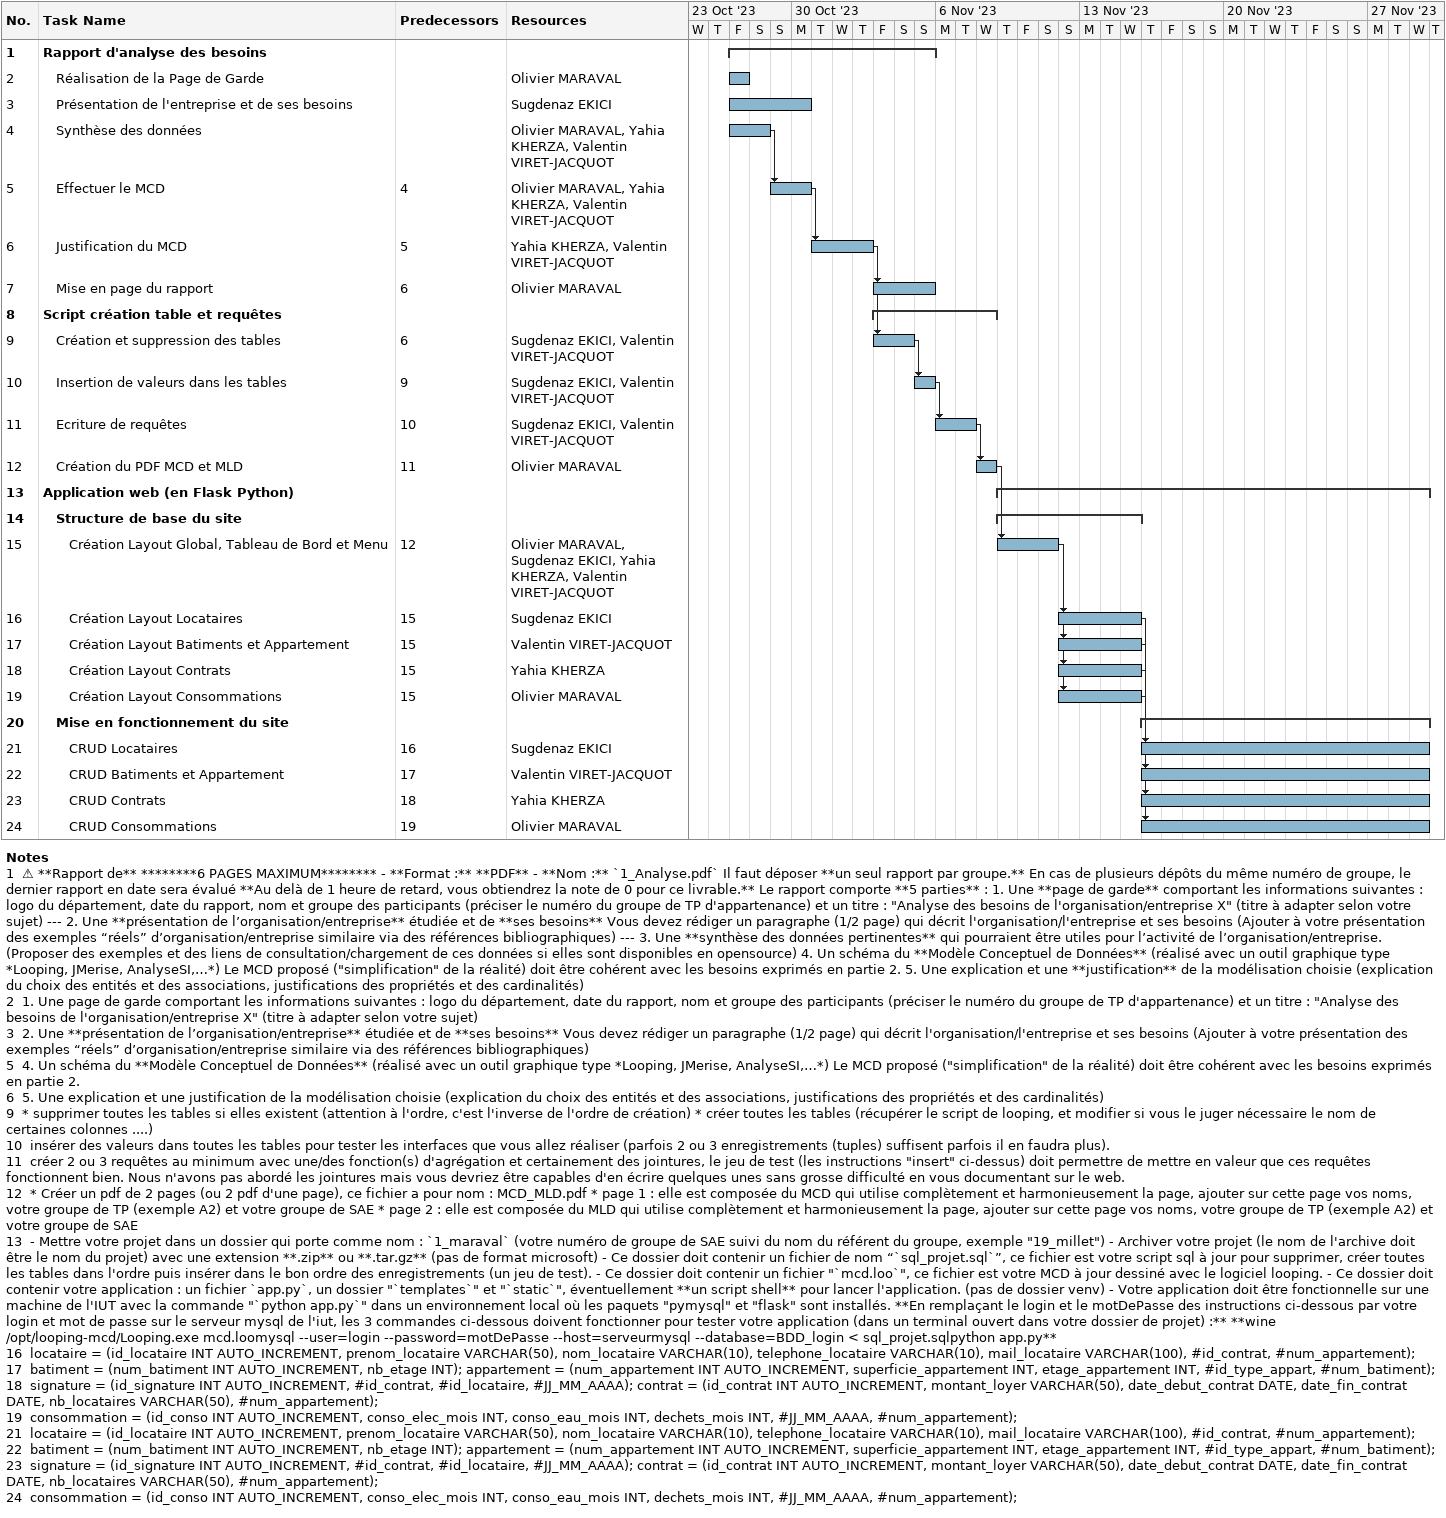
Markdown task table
| ID | Level | Task | Start | Finish | Predecessors | Resources |
|---|---|---|---|---|---|---|
| 1 | 1 | **Rapport d'analyse des besoins** | 2023-10-27 | 2023-11-05 |  |  |
| 2 | 2 | Réalisation de la Page de Garde | 2023-10-27 | 2023-10-27 |  | Olivier MARAVAL |
| 3 | 2 | Présentation de l'entreprise et de ses besoins | 2023-10-27 | 2023-10-30 |  | Sugdenaz EKICI |
| 4 | 2 | Synthèse des données | 2023-10-27 | 2023-10-28 |  | Olivier MARAVAL, Yahia KHERZA, Valentin VIRET-JACQUOT |
| 5 | 2 | Effectuer le MCD | 2023-10-29 | 2023-10-30 | 4 | Olivier MARAVAL, Yahia KHERZA, Valentin VIRET-JACQUOT |
| 6 | 2 | Justification du MCD | 2023-10-31 | 2023-11-02 | 5 | Yahia KHERZA, Valentin VIRET-JACQUOT |
| 7 | 2 | Mise en page du rapport | 2023-11-03 | 2023-11-05 | 6 | Olivier MARAVAL |
| 8 | 1 | **Script création table et requêtes** | 2023-11-03 | 2023-11-08 |  |  |
| 9 | 2 | Création et suppression des tables | 2023-11-03 | 2023-11-04 | 6 | Sugdenaz EKICI, Valentin VIRET-JACQUOT |
| 10 | 2 | Insertion de valeurs dans les tables | 2023-11-05 | 2023-11-05 | 9 | Sugdenaz EKICI, Valentin VIRET-JACQUOT |
| 11 | 2 | Ecriture de requêtes | 2023-11-06 | 2023-11-07 | 10 | Sugdenaz EKICI, Valentin VIRET-JACQUOT |
| 12 | 2 | Création du PDF MCD et MLD | 2023-11-08 | 2023-11-08 | 11 | Olivier MARAVAL |
| 13 | 1 | **Application web (en Flask Python)** | 2023-11-09 | 2023-11-29 |  |  |
| 14 | 2 | **Structure de base du site** | 2023-11-09 | 2023-11-15 |  |  |
| 15 | 3 | Création Layout Global, Tableau de Bord et Menu | 2023-11-09 | 2023-11-11 | 12 | Olivier MARAVAL, Sugdenaz EKICI, Yahia KHERZA, Valentin VIRET-JACQUOT |
| 16 | 3 | Création Layout Locataires | 2023-11-12 | 2023-11-15 | 15 | Sugdenaz EKICI |
| 17 | 3 | Création Layout Batiments et Appartement | 2023-11-12 | 2023-11-15 | 15 | Valentin VIRET-JACQUOT |
| 18 | 3 | Création Layout Contrats | 2023-11-12 | 2023-11-15 | 15 | Yahia KHERZA |
| 19 | 3 | Création Layout Consommations | 2023-11-12 | 2023-11-15 | 15 | Olivier MARAVAL |
| 20 | 2 | **Mise en fonctionnement du site** | 2023-11-16 | 2023-11-29 |  |  |
| 21 | 3 | CRUD Locataires | 2023-11-16 | 2023-11-29 | 16 | Sugdenaz EKICI |
| 22 | 3 | CRUD Batiments et Appartement | 2023-11-16 | 2023-11-29 | 17 | Valentin VIRET-JACQUOT |
| 23 | 3 | CRUD Contrats | 2023-11-16 | 2023-11-29 | 18 | Yahia KHERZA |
| 24 | 3 | CRUD Consommations | 2023-11-16 | 2023-11-29 | 19 | Olivier MARAVAL |

Notes
- 1: ⚠ **Rapport de** ********6 PAGES MAXIMUM******** - **Format :** **PDF** - **Nom :** `1_Analyse.pdf` Il faut déposer **un seul rapport par groupe.** En cas de plusieurs dépôts du même numéro de groupe, le dernier rapport en date sera évalué **Au delà de 1 heure de retard, vous obtiendrez la note de 0 pour ce livrable.** Le rapport comporte **5 parties** : 1. Une **page de garde** comportant les informations suivantes : logo du département, date du rapport, nom et groupe des participants (préciser le numéro du groupe de TP d'appartenance) et un titre : "Analyse des besoins de l'organisation/entreprise X" (titre à adapter selon votre sujet) --- 2. Une **présentation de l’organisation/entreprise** étudiée et de **ses besoins** Vous devez rédiger un paragraphe (1/2 page) qui décrit l'organisation/l'entreprise et ses besoins (Ajouter à votre présentation des exemples “réels” d’organisation/entreprise similaire via des références bibliographiques) --- 3. Une **synthèse des données pertinentes** qui pourraient être utiles pour l’activité de l’organisation/entreprise. (Proposer des exemples et des liens de consultation/chargement de ces données si elles sont disponibles en opensource) 4. Un schéma du **Modèle Conceptuel de Données** (réalisé avec un outil graphique type *Looping, JMerise, AnalyseSI,…*) Le MCD proposé ("simplification" de la réalité) doit être cohérent avec les besoins exprimés en partie 2. 5. Une explication et une **justification** de la modélisation choisie (explication du choix des entités et des associations, justifications des propriétés et des cardinalités)
- 2: 1. Une page de garde comportant les informations suivantes : logo du département, date du rapport, nom et groupe des participants (préciser le numéro du groupe de TP d'appartenance) et un titre : "Analyse des besoins de l'organisation/entreprise X" (titre à adapter selon votre sujet)
- 3: 2. Une **présentation de l’organisation/entreprise** étudiée et de **ses besoins** Vous devez rédiger un paragraphe (1/2 page) qui décrit l'organisation/l'entreprise et ses besoins (Ajouter à votre présentation des exemples “réels” d’organisation/entreprise similaire via des références bibliographiques)
- 5: 4. Un schéma du **Modèle Conceptuel de Données** (réalisé avec un outil graphique type *Looping, JMerise, AnalyseSI,…*) Le MCD proposé ("simplification" de la réalité) doit être cohérent avec les besoins exprimés en partie 2.
- 6: 5. Une explication et une justification de la modélisation choisie (explication du choix des entités et des associations, justifications des propriétés et des cardinalités)
- 9: * supprimer toutes les tables si elles existent (attention à l'ordre, c'est l'inverse de l'ordre de création) * créer toutes les tables (récupérer le script de looping, et modifier si vous le juger nécessaire le nom de certaines colonnes ....)
- 10: insérer des valeurs dans toutes les tables pour tester les interfaces que vous allez réaliser (parfois 2 ou 3 enregistrements (tuples) suffisent parfois il en faudra plus).
- 11: créer 2 ou 3 requêtes au minimum avec une/des fonction(s) d'agrégation et certainement des jointures, le jeu de test (les instructions "insert" ci-dessus) doit permettre de mettre en valeur que ces requêtes fonctionnent bien. Nous n'avons pas abordé les jointures mais vous devriez être capables d'en écrire quelques unes sans grosse difficulté en vous documentant sur le web.
- 12: * Créer un pdf de 2 pages (ou 2 pdf d'une page), ce fichier a pour nom : MCD_MLD.pdf * page 1 : elle est composée du MCD qui utilise complètement et harmonieusement la page, ajouter sur cette page vos noms, votre groupe de TP (exemple A2) et votre groupe de SAE * page 2 : elle est composée du MLD qui utilise complètement et harmonieusement la page, ajouter sur cette page vos noms, votre groupe de TP (exemple A2) et votre groupe de SAE
- 13: - Mettre votre projet dans un dossier qui porte comme nom : `1_maraval` (votre numéro de groupe de SAE suivi du nom du référent du groupe, exemple "19_millet") - Archiver votre projet (le nom de l'archive doit être le nom du projet) avec une extension **.zip** ou **.tar.gz** (pas de format microsoft) - Ce dossier doit contenir un fichier de nom “`sql_projet.sql`”, ce fichier est votre script sql à jour pour supprimer, créer toutes les tables dans l'ordre puis insérer dans le bon ordre des enregistrements (un jeu de test). - Ce dossier doit contenir un fichier "`mcd.loo`", ce fichier est votre MCD à jour dessiné avec le logiciel looping. - Ce dossier doit contenir votre application : un fichier `app.py`, un dossier "`templates`" et "`static`", éventuellement **un script shell** pour lancer l'application. (pas de dossier venv) - Votre application doit être fonctionnelle sur une machine de l'IUT avec la commande "`python app.py`" dans un environnement local où les paquets "pymysql" et "flask" sont installés. **En remplaçant le login et le motDePasse des instructions ci-dessous par votre login et mot de passe sur le serveur mysql de l'iut, les 3 commandes ci-dessous doivent fonctionner pour tester votre application (dans un terminal ouvert dans votre dossier de projet) :** **wine /opt/looping-mcd/Looping.exe mcd.loomysql --user=login --password=motDePasse --host=serveurmysql --database=BDD_login < sql_projet.sqlpython app.py**
- 16: locataire = (id_locataire INT AUTO_INCREMENT, prenom_locataire VARCHAR(50), nom_locataire VARCHAR(10), telephone_locataire VARCHAR(10), mail_locataire VARCHAR(100), #id_contrat, #num_appartement);
- 17: batiment = (num_batiment INT AUTO_INCREMENT, nb_etage INT); appartement = (num_appartement INT AUTO_INCREMENT, superficie_appartement INT, etage_appartement INT, #id_type_appart, #num_batiment);
- 18: signature = (id_signature INT AUTO_INCREMENT, #id_contrat, #id_locataire, #JJ_MM_AAAA); contrat = (id_contrat INT AUTO_INCREMENT, montant_loyer VARCHAR(50), date_debut_contrat DATE, date_fin_contrat DATE, nb_locataires VARCHAR(50), #num_appartement);
- 19: consommation = (id_conso INT AUTO_INCREMENT, conso_elec_mois INT, conso_eau_mois INT, dechets_mois INT, #JJ_MM_AAAA, #num_appartement);
- 21: locataire = (id_locataire INT AUTO_INCREMENT, prenom_locataire VARCHAR(50), nom_locataire VARCHAR(10), telephone_locataire VARCHAR(10), mail_locataire VARCHAR(100), #id_contrat, #num_appartement);
- 22: batiment = (num_batiment INT AUTO_INCREMENT, nb_etage INT); appartement = (num_appartement INT AUTO_INCREMENT, superficie_appartement INT, etage_appartement INT, #id_type_appart, #num_batiment);
- 23: signature = (id_signature INT AUTO_INCREMENT, #id_contrat, #id_locataire, #JJ_MM_AAAA); contrat = (id_contrat INT AUTO_INCREMENT, montant_loyer VARCHAR(50), date_debut_contrat DATE, date_fin_contrat DATE, nb_locataires VARCHAR(50), #num_appartement);
- 24: consommation = (id_conso INT AUTO_INCREMENT, conso_elec_mois INT, conso_eau_mois INT, dechets_mois INT, #JJ_MM_AAAA, #num_appartement);
